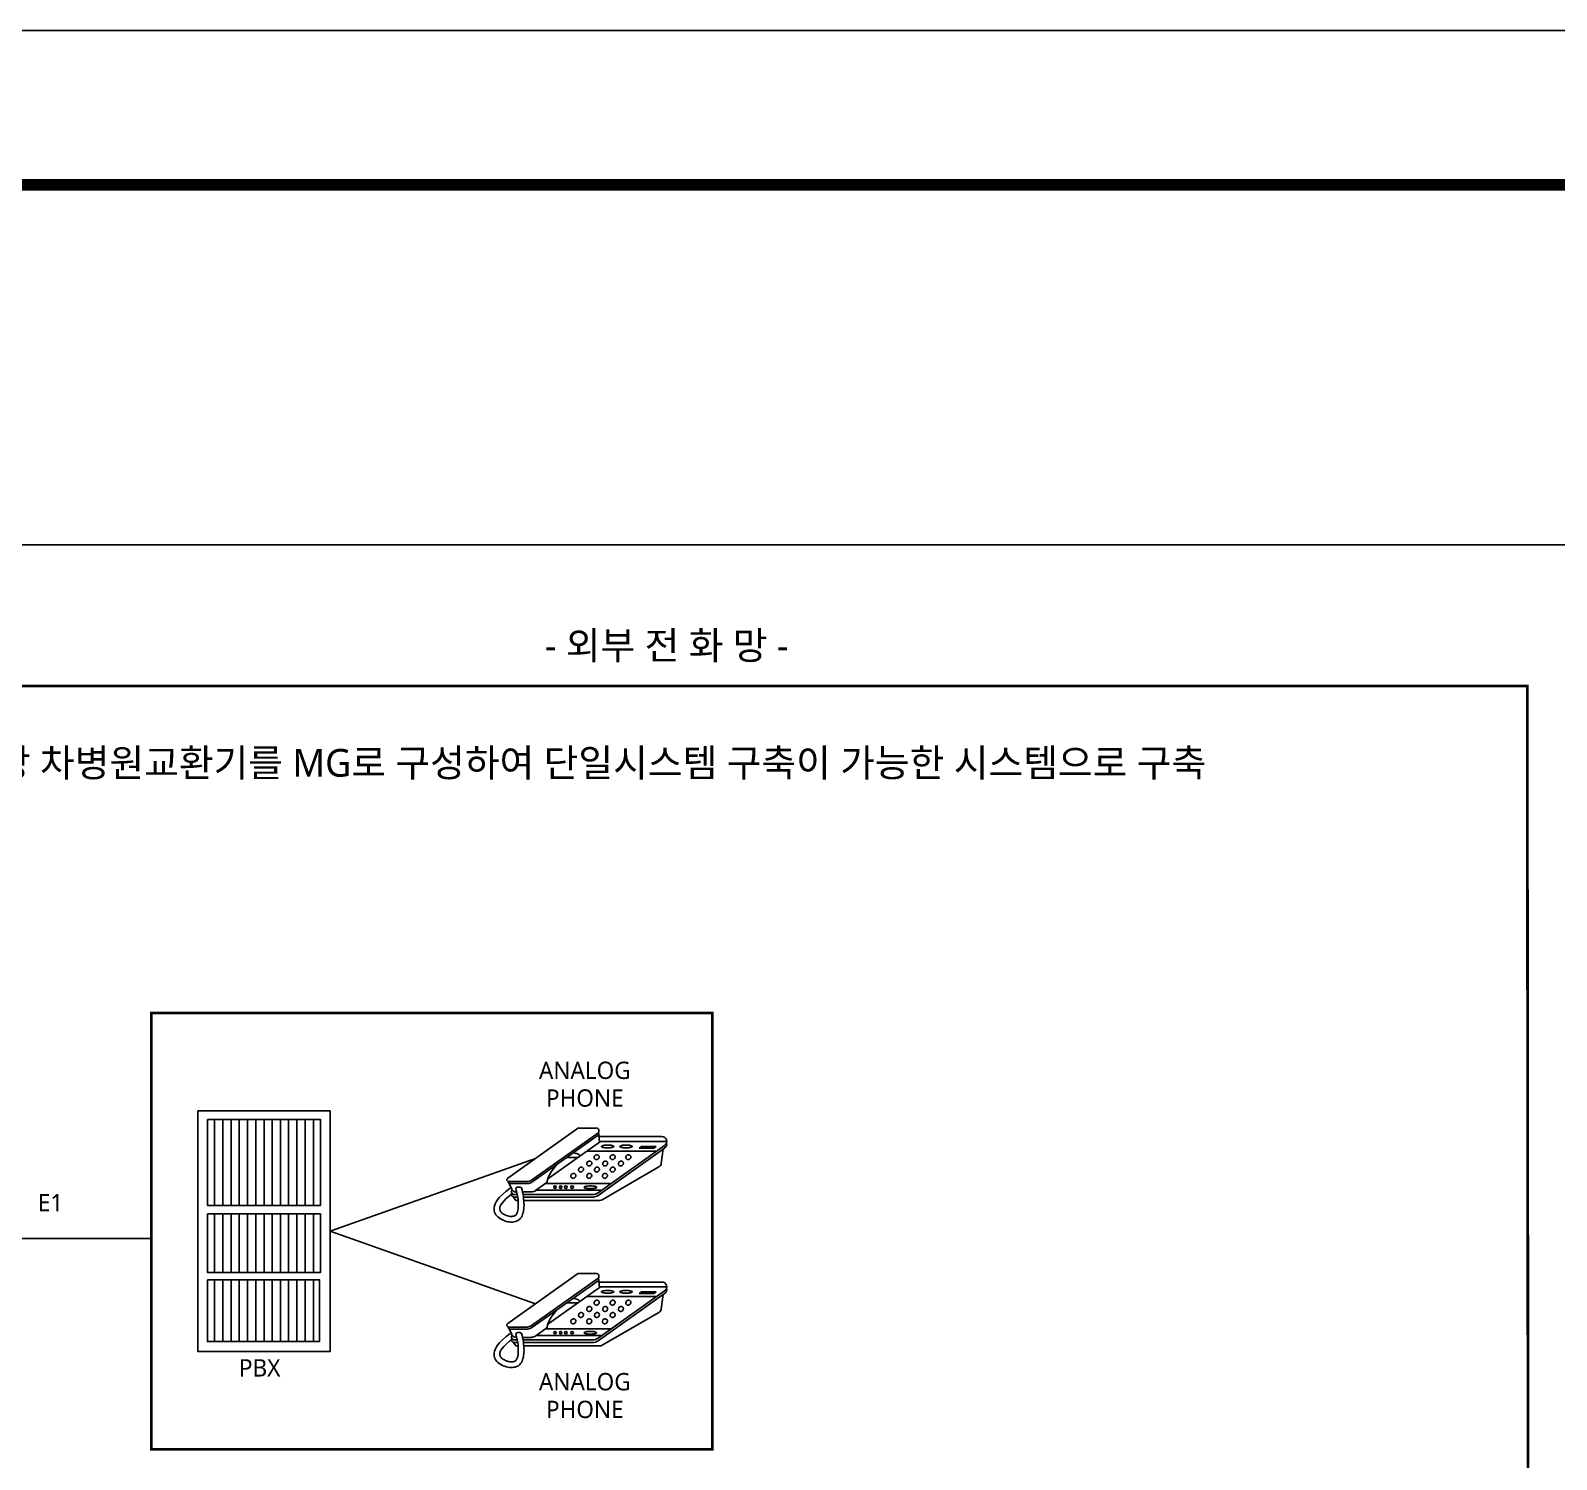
# Model space of a CAD drawing. Header units: millimetres. Extents: x 841 to 1682, y 0 to 594.
# Drawn here: x 1344 to 1541.6, y 409 to 594 of the extents above; entities that cross this region are included whole.
import ezdxf
from ezdxf.enums import TextEntityAlignment as Align

# ---------------------------------------------------------------- set-up
doc = ezdxf.new("R2010")
doc.units = ezdxf.units.MM
doc.linetypes.add('DA3', pattern=[3, 2, -1])
for name, color, linetype in [('001dmp-FORM', 7, 'Continuous'), ('A', 4, 'Continuous'), ('SOL3', 44, 'Continuous')]:
    doc.layers.add(name, color=color, linetype=linetype)
doc.styles.add('sukwoo', font='malgun.ttf')

# ---------------------------------------------------------------- blocks, each defined once
blk = doc.blocks.new('FORM_ELEC_SUKWOO$0$')
at = {"layer": '001dmp-FORM', "color": 30}
blk.add_lwpolyline([(161727, 114228), (0, 114228), (0, 0), (161727, 0)], close=True, dxfattribs=at)
at = {"layer": '001dmp-FORM', "const_width": 288}
blk.add_lwpolyline([(5769, 3846), (5769, 110382), (157881, 110382), (157881, 3846)], close=True, dxfattribs=at)
blk = doc.blocks.new('FORM_ELEC_SUKWOO')
at = {"layer": '001dmp-FORM'}
blk.add_blockref('FORM_ELEC_SUKWOO$0$', (12, -1), dxfattribs=at)

msp = doc.modelspace()

# ---------------------------------------------------------------- linework, layer by layer
at = {"layer": 'A'}
for p, q in [((1414.81, 451.81), (1405.78, 445.39)), ((1417.43, 451.2), (1408.87, 445.12)), ((1417.47, 450.94), (1408.92, 444.87)), ((1415.03, 451.88), (1417.21, 451.88)), ((1417.54, 451.32), (1417.67, 450.07)), ((1417.59, 450.77), (1425.74, 450.77)), ((1417.78, 450.15), (1410.97, 445.31)), ((1415.98, 448.87), (1425.04, 448.87)), ((1426.1, 449.63), (1417.47, 443.5)), ((1426.1, 449.29), (1417.47, 443.16)), ((1417.66, 450.15), (1426.37, 450.15)), ((1425.67, 447.3), (1425.92, 449.17)), ((1382.76, 438.52), (1409.36, 447.94)), ((1414.86, 448.08), (1413.44, 448.08)), ((1418.02, 442.58), (1425.36, 446.84)), ((1405.82, 444.96), (1406.29, 443.97)), ((1405.92, 444.94), (1408.29, 444.94)), ((1410.84, 444.82), (1409.43, 443.82)), ((1405.96, 444.68), (1408.34, 444.68)), ((1406.54, 442.94), (1406.83, 442.49)), ((1406.64, 443.26), (1407.01, 443.26)), ((1406.64, 442.93), (1407.07, 442.93)), ((1407.76, 443.26), (1416.75, 443.26)), ((1407.78, 443.61), (1408.85, 443.61)), ((1407.81, 442.93), (1416.75, 442.93)), ((1409.44, 443.83), (1417.85, 443.83)), ((1410.66, 444.69), (1419.08, 444.69)), ((1406.83, 442.49), (1407.13, 442.49)), ((1407.86, 442.49), (1417.7, 442.49)), ((1359.62, 437.58), (1333.11, 437.58)), ((1382.76, 438.52), (1409.36, 429.11)), ((1414.81, 432.98), (1405.78, 426.56)), ((1415.03, 433.05), (1417.21, 433.05)), ((1417.43, 432.37), (1408.87, 426.29)), ((1417.47, 432.11), (1408.92, 426.03)), ((1417.78, 431.32), (1410.97, 426.48)), ((1417.54, 432.49), (1417.67, 431.24)), ((1417.59, 431.93), (1425.74, 431.93)), ((1417.66, 431.32), (1426.37, 431.32)), ((1414.86, 429.24), (1413.44, 429.24)), ((1415.98, 430.04), (1425.04, 430.04)), ((1426.1, 430.79), (1417.47, 424.66)), ((1426.1, 430.46), (1417.47, 424.33)), ((1425.67, 428.46), (1425.92, 430.33)), ((1418.02, 423.74), (1425.36, 428.01)), ((1405.82, 426.13), (1406.29, 425.13)), ((1405.92, 426.1), (1408.29, 426.1)), ((1405.96, 425.85), (1408.34, 425.85)), ((1410.84, 425.99), (1409.43, 424.98)), ((1409.44, 424.99), (1417.85, 424.99)), ((1410.66, 425.86), (1419.08, 425.86)), ((1406.54, 424.11), (1406.83, 423.66)), ((1406.64, 424.43), (1407.01, 424.43)), ((1406.64, 424.1), (1407.07, 424.1)), ((1406.83, 423.66), (1407.13, 423.66)), ((1407.76, 424.43), (1416.75, 424.43)), ((1407.78, 424.77), (1408.85, 424.77)), ((1407.81, 424.1), (1416.75, 424.1)), ((1407.86, 423.66), (1417.7, 423.66))]:
    msp.add_line(p, q, dxfattribs=at)
at = {"layer": 'A', "color": 2}
for p, q in [((1423.11, 449.48), (1422.8, 449.26)), ((1422.8, 449.26), (1424.68, 449.26)), ((1423.11, 449.48), (1425, 449.48)), ((1425, 449.48), (1424.68, 449.26)), ((1423.11, 430.65), (1422.8, 430.43)), ((1422.8, 430.43), (1424.68, 430.43)), ((1423.11, 430.65), (1425, 430.65)), ((1425, 430.65), (1424.68, 430.43))]:
    msp.add_line(p, q, dxfattribs=at)
at = {"layer": 'A', "color": 6}
msp.add_lwpolyline([(888.9, 527.42), (1573.23, 527.42), (1573.23, 252.78), (888.9, 252.78)], close=True, dxfattribs=at)
at = {"layer": 'A'}
msp.add_lwpolyline([(1365.64, 454.12), (1382.76, 454.12), (1382.76, 422.93), (1365.64, 422.93)], close=True, dxfattribs=at)
at = {"layer": 'A', "color": 3}
for points in [[(1366.88, 452.96), (1381.53, 452.96), (1381.53, 441.85), (1366.88, 441.85)], [(1367.81, 452.96), (1367.81, 452.96), (1367.81, 441.85), (1367.81, 441.85)], [(1368.88, 452.96), (1368.88, 452.96), (1368.88, 441.85), (1368.88, 441.85)], [(1369.94, 452.96), (1369.94, 452.96), (1369.94, 441.85), (1369.94, 441.85)], [(1371.01, 452.96), (1371.01, 452.96), (1371.01, 441.85), (1371.01, 441.85)], [(1372.08, 452.96), (1372.08, 452.96), (1372.08, 441.85), (1372.08, 441.85)], [(1373.14, 452.96), (1373.14, 452.96), (1373.14, 441.85), (1373.14, 441.85)], [(1374.21, 452.96), (1374.21, 452.96), (1374.21, 441.85), (1374.21, 441.85)], [(1375.27, 452.96), (1375.27, 452.96), (1375.27, 441.85), (1375.27, 441.85)], [(1376.34, 452.96), (1376.34, 452.96), (1376.34, 441.85), (1376.34, 441.85)], [(1377.4, 452.96), (1377.4, 452.96), (1377.4, 441.85), (1377.4, 441.85)], [(1378.47, 452.96), (1378.47, 452.96), (1378.47, 441.85), (1378.47, 441.85)], [(1379.53, 452.96), (1379.53, 452.96), (1379.53, 441.85), (1379.53, 441.85)], [(1380.6, 452.96), (1380.6, 452.96), (1380.6, 441.85), (1380.6, 441.85)], [(1366.88, 440.76), (1381.53, 440.76), (1381.53, 433.17), (1366.88, 433.17)], [(1366.88, 432.23), (1381.39, 432.23), (1381.39, 424.23), (1366.88, 424.23)]]:
    msp.add_lwpolyline(points, close=True, dxfattribs=at)
at = {"layer": 'A', "color": 2}
for points in [[(1417.91, 449.49, 0.277694), (1417.94, 449.45, 0.067913), (1418.15, 449.37, 0.031363), (1418.39, 449.33, 0.022673), (1418.72, 449.32, 0.022673), (1419.04, 449.33, 0.031363), (1419.28, 449.37, 0.067913), (1419.49, 449.45, 0.277694), (1419.52, 449.49, 0.277694), (1419.49, 449.54, 0.067913), (1419.28, 449.62, 0.031363), (1419.04, 449.66, 0.022673), (1418.72, 449.67, 0.022673), (1418.39, 449.66, 0.031363), (1418.15, 449.62, 0.067913), (1417.94, 449.54, 0.277694)], [(1420.31, 449.49, 0.277694), (1420.34, 449.45, 0.067913), (1420.55, 449.37, 0.031363), (1420.78, 449.33, 0.022673), (1421.11, 449.32, 0.022673), (1421.44, 449.33, 0.031363), (1421.68, 449.37, 0.067913), (1421.88, 449.45, 0.277694), (1421.91, 449.49, 0.277694), (1421.88, 449.54, 0.067913), (1421.68, 449.62, 0.031363), (1421.44, 449.66, 0.022673), (1421.11, 449.67, 0.022673), (1420.78, 449.66, 0.031363), (1420.55, 449.62, 0.067913), (1420.34, 449.54, 0.277694)], [(1415.06, 446.72, 0.088963), (1414.98, 446.61, 0.094021), (1414.95, 446.49, 0.102186), (1414.96, 446.37, 0.108818), (1415.02, 446.27, 0.108818), (1415.11, 446.2, 0.102186), (1415.24, 446.18, 0.094021), (1415.36, 446.2, 0.088963), (1415.47, 446.27, 0.088963), (1415.55, 446.38, 0.094021), (1415.59, 446.5, 0.102186), (1415.58, 446.62, 0.108818), (1415.52, 446.73, 0.108818), (1415.42, 446.79, 0.102186), (1415.3, 446.82, 0.094021), (1415.18, 446.79, 0.088963)], [(1416.13, 447.5, 0.088963), (1416.05, 447.4, 0.094021), (1416.02, 447.28, 0.102186), (1416.03, 447.15, 0.108818), (1416.09, 447.05, 0.108818), (1416.19, 446.99, 0.102186), (1416.31, 446.96, 0.094021), (1416.43, 446.99, 0.088963), (1416.54, 447.06, 0.088963), (1416.63, 447.16, 0.094021), (1416.66, 447.29, 0.102186), (1416.65, 447.41, 0.108818), (1416.59, 447.51, 0.108818), (1416.49, 447.58, 0.102186), (1416.37, 447.6, 0.094021), (1416.25, 447.58, 0.088963)], [(1417.1, 448.33, 0.088963), (1417.02, 448.22, 0.094021), (1416.98, 448.1, 0.102186), (1416.99, 447.97, 0.108818), (1417.05, 447.87, 0.108818), (1417.15, 447.81, 0.102186), (1417.27, 447.78, 0.094021), (1417.39, 447.81, 0.088963), (1417.51, 447.88, 0.088963), (1417.59, 447.98, 0.094021), (1417.62, 448.11, 0.102186), (1417.61, 448.23, 0.108818), (1417.55, 448.33, 0.108818), (1417.46, 448.4, 0.102186), (1417.33, 448.42, 0.094021), (1417.21, 448.4, 0.088963)], [(1417.13, 446.72, 0.088963), (1417.05, 446.61, 0.094021), (1417.01, 446.49, 0.102186), (1417.02, 446.37, 0.108818), (1417.08, 446.27, 0.108818), (1417.18, 446.2, 0.102186), (1417.3, 446.18, 0.094021), (1417.42, 446.2, 0.088963), (1417.54, 446.27, 0.088963), (1417.62, 446.38, 0.094021), (1417.65, 446.5, 0.102186), (1417.64, 446.62, 0.108818), (1417.58, 446.73, 0.108818), (1417.49, 446.79, 0.102186), (1417.36, 446.82, 0.094021), (1417.24, 446.79, 0.088963)], [(1418.2, 447.5, 0.088963), (1418.12, 447.4, 0.094021), (1418.08, 447.28, 0.102186), (1418.09, 447.15, 0.108818), (1418.15, 447.05, 0.108818), (1418.25, 446.99, 0.102186), (1418.37, 446.96, 0.094021), (1418.49, 446.99, 0.088963), (1418.61, 447.06, 0.088963), (1418.69, 447.16, 0.094021), (1418.72, 447.29, 0.102186), (1418.71, 447.41, 0.108818), (1418.65, 447.51, 0.108818), (1418.56, 447.58, 0.102186), (1418.43, 447.6, 0.094021), (1418.31, 447.58, 0.088963)], [(1419.16, 448.33, 0.088963), (1419.08, 448.22, 0.094021), (1419.04, 448.1, 0.102186), (1419.06, 447.97, 0.108818), (1419.12, 447.87, 0.108818), (1419.21, 447.81, 0.102186), (1419.33, 447.78, 0.094021), (1419.46, 447.81, 0.088963), (1419.57, 447.88, 0.088963), (1419.65, 447.98, 0.094021), (1419.69, 448.11, 0.102186), (1419.67, 448.23, 0.108818), (1419.62, 448.33, 0.108818), (1419.52, 448.4, 0.102186), (1419.4, 448.42, 0.094021), (1419.27, 448.4, 0.088963)], [(1419.16, 446.72, 0.088963), (1419.08, 446.61, 0.094021), (1419.04, 446.49, 0.102186), (1419.06, 446.37, 0.108818), (1419.12, 446.27, 0.108818), (1419.21, 446.2, 0.102186), (1419.33, 446.18, 0.094021), (1419.46, 446.2, 0.088963), (1419.57, 446.27, 0.088963), (1419.65, 446.38, 0.094021), (1419.69, 446.5, 0.102186), (1419.67, 446.62, 0.108818), (1419.62, 446.73, 0.108818), (1419.52, 446.79, 0.102186), (1419.4, 446.82, 0.094021), (1419.27, 446.79, 0.088963)], [(1420.23, 447.5, 0.088963), (1420.15, 447.4, 0.094021), (1420.11, 447.28, 0.102186), (1420.13, 447.15, 0.108818), (1420.19, 447.05, 0.108818), (1420.28, 446.99, 0.102186), (1420.4, 446.96, 0.094021), (1420.53, 446.99, 0.088963), (1420.64, 447.06, 0.088963), (1420.72, 447.16, 0.094021), (1420.76, 447.29, 0.102186), (1420.74, 447.41, 0.108818), (1420.69, 447.51, 0.108818), (1420.59, 447.58, 0.102186), (1420.47, 447.6, 0.094021), (1420.34, 447.58, 0.088963)], [(1421.19, 448.33, 0.088963), (1421.11, 448.22, 0.094021), (1421.08, 448.1, 0.102186), (1421.09, 447.97, 0.108818), (1421.15, 447.87, 0.108818), (1421.25, 447.81, 0.102186), (1421.37, 447.78, 0.094021), (1421.49, 447.81, 0.088963), (1421.6, 447.88, 0.088963), (1421.69, 447.98, 0.094021), (1421.72, 448.11, 0.102186), (1421.71, 448.23, 0.108818), (1421.65, 448.33, 0.108818), (1421.55, 448.4, 0.102186), (1421.43, 448.42, 0.094021), (1421.31, 448.4, 0.088963)], [(1414.06, 445.9, 0.088963), (1413.98, 445.79, 0.094021), (1413.95, 445.67, 0.102186), (1413.96, 445.55, 0.108818), (1414.02, 445.45, 0.108818), (1414.12, 445.38, 0.102186), (1414.24, 445.36, 0.094021), (1414.36, 445.38, 0.088963), (1414.47, 445.45, 0.088963), (1414.56, 445.56, 0.094021), (1414.59, 445.68, 0.102186), (1414.58, 445.8, 0.108818), (1414.52, 445.91, 0.108818), (1414.42, 445.97, 0.102186), (1414.3, 446, 0.094021), (1414.18, 445.97, 0.088963)], [(1416.13, 445.9, 0.088963), (1416.05, 445.79, 0.094021), (1416.01, 445.67, 0.102186), (1416.02, 445.55, 0.108818), (1416.08, 445.45, 0.108818), (1416.18, 445.38, 0.102186), (1416.3, 445.36, 0.094021), (1416.42, 445.38, 0.088963), (1416.54, 445.45, 0.088963), (1416.62, 445.56, 0.094021), (1416.65, 445.68, 0.102186), (1416.64, 445.8, 0.108818), (1416.58, 445.91, 0.108818), (1416.49, 445.97, 0.102186), (1416.36, 446, 0.094021), (1416.24, 445.97, 0.088963)], [(1418.16, 445.9, 0.088963), (1418.08, 445.79, 0.094021), (1418.04, 445.67, 0.102186), (1418.06, 445.55, 0.108818), (1418.12, 445.45, 0.108818), (1418.21, 445.38, 0.102186), (1418.33, 445.36, 0.094021), (1418.46, 445.38, 0.088963), (1418.57, 445.45, 0.088963), (1418.65, 445.56, 0.094021), (1418.69, 445.68, 0.102186), (1418.68, 445.8, 0.108818), (1418.62, 445.91, 0.108818), (1418.52, 445.97, 0.102186), (1418.4, 446, 0.094021), (1418.27, 445.97, 0.088963)], [(1415.68, 444.2, 0.277694), (1415.71, 444.15, 0.067913), (1415.92, 444.08, 0.031363), (1416.15, 444.04, 0.022673), (1416.48, 444.03, 0.022673), (1416.81, 444.04, 0.031363), (1417.05, 444.08, 0.067913), (1417.26, 444.15, 0.277694), (1417.28, 444.2, 0.277694), (1417.26, 444.25, 0.067913), (1417.05, 444.33, 0.031363), (1416.81, 444.36, 0.022673), (1416.48, 444.38, 0.022673), (1416.15, 444.36, 0.031363), (1415.92, 444.33, 0.067913), (1415.71, 444.25, 0.277694)], [(1417.1, 429.49, 0.088963), (1417.02, 429.39, 0.094021), (1416.98, 429.26, 0.102186), (1416.99, 429.14, 0.108818), (1417.05, 429.04, 0.108818), (1417.15, 428.97, 0.102186), (1417.27, 428.95, 0.094021), (1417.39, 428.97, 0.088963), (1417.51, 429.04, 0.088963), (1417.59, 429.15, 0.094021), (1417.62, 429.27, 0.102186), (1417.61, 429.4, 0.108818), (1417.55, 429.5, 0.108818), (1417.46, 429.56, 0.102186), (1417.33, 429.59, 0.094021), (1417.21, 429.56, 0.088963)], [(1417.91, 430.66, 0.277694), (1417.94, 430.61, 0.067913), (1418.15, 430.54, 0.031363), (1418.39, 430.5, 0.022673), (1418.72, 430.49, 0.022673), (1419.04, 430.5, 0.031363), (1419.28, 430.54, 0.067913), (1419.49, 430.61, 0.277694), (1419.52, 430.66, 0.277694), (1419.49, 430.71, 0.067913), (1419.28, 430.78, 0.031363), (1419.04, 430.82, 0.022673), (1418.72, 430.84, 0.022673), (1418.39, 430.82, 0.031363), (1418.15, 430.78, 0.067913), (1417.94, 430.71, 0.277694)], [(1419.16, 429.49, 0.088963), (1419.08, 429.39, 0.094021), (1419.04, 429.26, 0.102186), (1419.06, 429.14, 0.108818), (1419.12, 429.04, 0.108818), (1419.21, 428.97, 0.102186), (1419.33, 428.95, 0.094021), (1419.46, 428.97, 0.088963), (1419.57, 429.04, 0.088963), (1419.65, 429.15, 0.094021), (1419.69, 429.27, 0.102186), (1419.67, 429.4, 0.108818), (1419.62, 429.5, 0.108818), (1419.52, 429.56, 0.102186), (1419.4, 429.59, 0.094021), (1419.27, 429.56, 0.088963)], [(1420.31, 430.66, 0.277694), (1420.34, 430.61, 0.067913), (1420.55, 430.54, 0.031363), (1420.78, 430.5, 0.022673), (1421.11, 430.49, 0.022673), (1421.44, 430.5, 0.031363), (1421.68, 430.54, 0.067913), (1421.88, 430.61, 0.277694), (1421.91, 430.66, 0.277694), (1421.88, 430.71, 0.067913), (1421.68, 430.78, 0.031363), (1421.44, 430.82, 0.022673), (1421.11, 430.84, 0.022673), (1420.78, 430.82, 0.031363), (1420.55, 430.78, 0.067913), (1420.34, 430.71, 0.277694)], [(1421.19, 429.49, 0.088963), (1421.11, 429.39, 0.094021), (1421.08, 429.26, 0.102186), (1421.09, 429.14, 0.108818), (1421.15, 429.04, 0.108818), (1421.25, 428.97, 0.102186), (1421.37, 428.95, 0.094021), (1421.49, 428.97, 0.088963), (1421.6, 429.04, 0.088963), (1421.69, 429.15, 0.094021), (1421.72, 429.27, 0.102186), (1421.71, 429.4, 0.108818), (1421.65, 429.5, 0.108818), (1421.55, 429.56, 0.102186), (1421.43, 429.59, 0.094021), (1421.31, 429.56, 0.088963)], [(1414.06, 427.07, 0.088963), (1413.98, 426.96, 0.094021), (1413.95, 426.84, 0.102186), (1413.96, 426.71, 0.108818), (1414.02, 426.61, 0.108818), (1414.12, 426.55, 0.102186), (1414.24, 426.52, 0.094021), (1414.36, 426.55, 0.088963), (1414.47, 426.62, 0.088963), (1414.56, 426.73, 0.094021), (1414.59, 426.85, 0.102186), (1414.58, 426.97, 0.108818), (1414.52, 427.07, 0.108818), (1414.42, 427.14, 0.102186), (1414.3, 427.16, 0.094021), (1414.18, 427.14, 0.088963)], [(1415.06, 427.89, 0.088963), (1414.98, 427.78, 0.094021), (1414.95, 427.66, 0.102186), (1414.96, 427.54, 0.108818), (1415.02, 427.43, 0.108818), (1415.11, 427.37, 0.102186), (1415.24, 427.34, 0.094021), (1415.36, 427.37, 0.088963), (1415.47, 427.44, 0.088963), (1415.55, 427.55, 0.094021), (1415.59, 427.67, 0.102186), (1415.58, 427.79, 0.108818), (1415.52, 427.89, 0.108818), (1415.42, 427.96, 0.102186), (1415.3, 427.98, 0.094021), (1415.18, 427.96, 0.088963)], [(1416.13, 427.07, 0.088963), (1416.05, 426.96, 0.094021), (1416.01, 426.84, 0.102186), (1416.02, 426.71, 0.108818), (1416.08, 426.61, 0.108818), (1416.18, 426.55, 0.102186), (1416.3, 426.52, 0.094021), (1416.42, 426.55, 0.088963), (1416.54, 426.62, 0.088963), (1416.62, 426.73, 0.094021), (1416.65, 426.85, 0.102186), (1416.64, 426.97, 0.108818), (1416.58, 427.07, 0.108818), (1416.49, 427.14, 0.102186), (1416.36, 427.16, 0.094021), (1416.24, 427.14, 0.088963)], [(1416.13, 428.67, 0.088963), (1416.05, 428.56, 0.094021), (1416.02, 428.44, 0.102186), (1416.03, 428.32, 0.108818), (1416.09, 428.22, 0.108818), (1416.19, 428.15, 0.102186), (1416.31, 428.13, 0.094021), (1416.43, 428.15, 0.088963), (1416.54, 428.22, 0.088963), (1416.63, 428.33, 0.094021), (1416.66, 428.45, 0.102186), (1416.65, 428.58, 0.108818), (1416.59, 428.68, 0.108818), (1416.49, 428.74, 0.102186), (1416.37, 428.77, 0.094021), (1416.25, 428.74, 0.088963)], [(1417.13, 427.89, 0.088963), (1417.05, 427.78, 0.094021), (1417.01, 427.66, 0.102186), (1417.02, 427.54, 0.108818), (1417.08, 427.43, 0.108818), (1417.18, 427.37, 0.102186), (1417.3, 427.34, 0.094021), (1417.42, 427.37, 0.088963), (1417.54, 427.44, 0.088963), (1417.62, 427.55, 0.094021), (1417.65, 427.67, 0.102186), (1417.64, 427.79, 0.108818), (1417.58, 427.89, 0.108818), (1417.49, 427.96, 0.102186), (1417.36, 427.98, 0.094021), (1417.24, 427.96, 0.088963)], [(1418.16, 427.07, 0.088963), (1418.08, 426.96, 0.094021), (1418.04, 426.84, 0.102186), (1418.06, 426.71, 0.108818), (1418.12, 426.61, 0.108818), (1418.21, 426.55, 0.102186), (1418.33, 426.52, 0.094021), (1418.46, 426.55, 0.088963), (1418.57, 426.62, 0.088963), (1418.65, 426.73, 0.094021), (1418.69, 426.85, 0.102186), (1418.68, 426.97, 0.108818), (1418.62, 427.07, 0.108818), (1418.52, 427.14, 0.102186), (1418.4, 427.16, 0.094021), (1418.27, 427.14, 0.088963)], [(1418.2, 428.67, 0.088963), (1418.12, 428.56, 0.094021), (1418.08, 428.44, 0.102186), (1418.09, 428.32, 0.108818), (1418.15, 428.22, 0.108818), (1418.25, 428.15, 0.102186), (1418.37, 428.13, 0.094021), (1418.49, 428.15, 0.088963), (1418.61, 428.22, 0.088963), (1418.69, 428.33, 0.094021), (1418.72, 428.45, 0.102186), (1418.71, 428.58, 0.108818), (1418.65, 428.68, 0.108818), (1418.56, 428.74, 0.102186), (1418.43, 428.77, 0.094021), (1418.31, 428.74, 0.088963)], [(1419.16, 427.89, 0.088963), (1419.08, 427.78, 0.094021), (1419.04, 427.66, 0.102186), (1419.06, 427.54, 0.108818), (1419.12, 427.43, 0.108818), (1419.21, 427.37, 0.102186), (1419.33, 427.34, 0.094021), (1419.46, 427.37, 0.088963), (1419.57, 427.44, 0.088963), (1419.65, 427.55, 0.094021), (1419.69, 427.67, 0.102186), (1419.67, 427.79, 0.108818), (1419.62, 427.89, 0.108818), (1419.52, 427.96, 0.102186), (1419.4, 427.98, 0.094021), (1419.27, 427.96, 0.088963)], [(1420.23, 428.67, 0.088963), (1420.15, 428.56, 0.094021), (1420.11, 428.44, 0.102186), (1420.13, 428.32, 0.108818), (1420.19, 428.22, 0.108818), (1420.28, 428.15, 0.102186), (1420.4, 428.13, 0.094021), (1420.53, 428.15, 0.088963), (1420.64, 428.22, 0.088963), (1420.72, 428.33, 0.094021), (1420.76, 428.45, 0.102186), (1420.74, 428.58, 0.108818), (1420.69, 428.68, 0.108818), (1420.59, 428.74, 0.102186), (1420.47, 428.77, 0.094021), (1420.34, 428.74, 0.088963)], [(1415.68, 425.37, 0.277694), (1415.71, 425.32, 0.067913), (1415.92, 425.24, 0.031363), (1416.15, 425.21, 0.022673), (1416.48, 425.19, 0.022673), (1416.81, 425.21, 0.031363), (1417.05, 425.24, 0.067913), (1417.26, 425.32, 0.277694), (1417.28, 425.37, 0.277694), (1417.26, 425.42, 0.067913), (1417.05, 425.49, 0.031363), (1416.81, 425.53, 0.022673), (1416.48, 425.54, 0.022673), (1416.15, 425.53, 0.031363), (1415.92, 425.49, 0.067913), (1415.71, 425.42, 0.277694)]]:
    msp.add_lwpolyline(points, format="xyb", close=True, dxfattribs=at)
at = {"layer": 'A'}
for points in [[(1410.84, 444.82), (1411.01, 445.47), (1411.17, 445.83), (1411.39, 446.2), (1411.65, 446.57), (1411.95, 446.94), (1412.13, 447.15)], [(1414.26, 448.66), (1414.44, 448.63), (1414.59, 448.59), (1414.71, 448.56), (1414.82, 448.52), (1414.9, 448.48), (1414.97, 448.43), (1415.03, 448.39), (1415.08, 448.34), (1415.12, 448.3), (1415.14, 448.28)], [(1406.11, 444.1), (1405.54, 443.66), (1405.08, 443.26), (1404.72, 442.91), (1404.45, 442.59), (1404.26, 442.3), (1404.13, 442.04), (1404.05, 441.8), (1404.02, 441.57), (1404.01, 441.37), (1404.03, 441.17), (1404.08, 440.98), (1404.15, 440.81), (1404.25, 440.65), (1404.36, 440.5), (1404.5, 440.36), (1404.65, 440.23), (1404.82, 440.12), (1405, 440.02), (1405.19, 439.93), (1405.39, 439.85), (1405.59, 439.79), (1405.8, 439.74), (1406, 439.71), (1406.2, 439.7), (1406.39, 439.7), (1406.58, 439.72), (1406.75, 439.76), (1406.92, 439.81), (1407.07, 439.89), (1407.21, 439.98), (1407.33, 440.08), (1407.45, 440.21), (1407.54, 440.34), (1407.63, 440.5), (1407.7, 440.67), (1407.75, 440.85), (1407.8, 441.04), (1407.83, 441.25), (1407.86, 441.46), (1407.88, 441.68), (1407.89, 441.91), (1407.88, 442.15), (1407.87, 442.42), (1407.84, 442.71), (1407.8, 443.04), (1407.73, 443.41), (1407.64, 443.83), (1407.57, 444.12)], [(1406.27, 443.3), (1406.01, 443.09), (1405.58, 442.73), (1405.26, 442.41), (1405.04, 442.14), (1404.9, 441.93), (1404.81, 441.76), (1404.77, 441.62), (1404.75, 441.5), (1404.74, 441.4), (1404.76, 441.3), (1404.78, 441.22), (1404.81, 441.14), (1404.85, 441.06), (1404.92, 440.98), (1404.99, 440.9), (1405.09, 440.82), (1405.21, 440.74), (1405.34, 440.67), (1405.48, 440.6), (1405.63, 440.55), (1405.78, 440.5), (1405.94, 440.46), (1406.08, 440.44), (1406.22, 440.43), (1406.35, 440.43), (1406.46, 440.45), (1406.56, 440.47), (1406.64, 440.5), (1406.71, 440.53), (1406.77, 440.57), (1406.83, 440.61), (1406.87, 440.66), (1406.92, 440.73), (1406.96, 440.81), (1407.01, 440.92), (1407.04, 441.04), (1407.08, 441.19), (1407.11, 441.35), (1407.13, 441.53), (1407.14, 441.73), (1407.15, 441.92), (1407.15, 442.13), (1407.14, 442.36), (1407.11, 442.62), (1407.07, 442.92), (1407.01, 443.27), (1406.92, 443.67), (1406.83, 444.09)], [(1414.26, 429.82), (1414.44, 429.79), (1414.59, 429.76), (1414.71, 429.72), (1414.82, 429.68), (1414.9, 429.64), (1414.97, 429.6), (1415.03, 429.55), (1415.08, 429.51), (1415.12, 429.47), (1415.14, 429.44)], [(1410.84, 425.99), (1411.01, 426.64), (1411.17, 427), (1411.39, 427.37), (1411.65, 427.74), (1411.95, 428.1), (1412.13, 428.32)], [(1406.11, 425.27), (1405.54, 424.83), (1405.08, 424.43), (1404.72, 424.07), (1404.45, 423.75), (1404.26, 423.47), (1404.13, 423.2), (1404.05, 422.96), (1404.02, 422.74), (1404.01, 422.53), (1404.03, 422.33), (1404.08, 422.15), (1404.15, 421.98), (1404.25, 421.81), (1404.36, 421.66), (1404.5, 421.53), (1404.65, 421.4), (1404.82, 421.29), (1405, 421.18), (1405.19, 421.09), (1405.39, 421.02), (1405.59, 420.95), (1405.8, 420.91), (1406, 420.88), (1406.2, 420.86), (1406.39, 420.87), (1406.58, 420.89), (1406.75, 420.93), (1406.92, 420.98), (1407.07, 421.05), (1407.21, 421.14), (1407.33, 421.25), (1407.45, 421.37), (1407.54, 421.51), (1407.63, 421.67), (1407.7, 421.84), (1407.75, 422.02), (1407.8, 422.21), (1407.83, 422.41), (1407.86, 422.63), (1407.88, 422.85), (1407.89, 423.08), (1407.88, 423.32), (1407.87, 423.58), (1407.84, 423.87), (1407.8, 424.2), (1407.73, 424.58), (1407.64, 425), (1407.57, 425.28)], [(1406.27, 424.46), (1406.01, 424.26), (1405.58, 423.89), (1405.26, 423.58), (1405.04, 423.31), (1404.9, 423.1), (1404.81, 422.93), (1404.77, 422.79), (1404.75, 422.67), (1404.74, 422.56), (1404.76, 422.47), (1404.78, 422.38), (1404.81, 422.3), (1404.85, 422.23), (1404.92, 422.15), (1404.99, 422.07), (1405.09, 421.99), (1405.21, 421.91), (1405.34, 421.84), (1405.48, 421.77), (1405.63, 421.71), (1405.78, 421.66), (1405.94, 421.63), (1406.08, 421.61), (1406.22, 421.6), (1406.35, 421.6), (1406.46, 421.61), (1406.56, 421.63), (1406.64, 421.66), (1406.71, 421.7), (1406.77, 421.74), (1406.83, 421.78), (1406.87, 421.83), (1406.92, 421.89), (1406.96, 421.98), (1407.01, 422.08), (1407.04, 422.21), (1407.08, 422.36), (1407.11, 422.52), (1407.13, 422.7), (1407.14, 422.89), (1407.15, 423.09), (1407.15, 423.3), (1407.14, 423.53), (1407.11, 423.79), (1407.07, 424.09), (1407.01, 424.44), (1406.92, 424.84), (1406.83, 425.25)]]:
    msp.add_lwpolyline(points, dxfattribs=at)
for points in [[(1407.59, 444.06, 0.042339), (1407.59, 444.07, 0.19731), (1407.57, 444.12, 0.098942), (1407.48, 444.18, 0.056333), (1407.36, 444.22, 0.043023), (1407.21, 444.23, 0.043023), (1407.05, 444.22, 0.056333), (1406.94, 444.18, 0.098942), (1406.85, 444.12, 0.19731), (1406.82, 444.07, 0.19731)], [(1407.59, 425.22, 0.042339), (1407.59, 425.24, 0.19731), (1407.57, 425.29, 0.098942), (1407.48, 425.35, 0.056333), (1407.36, 425.38, 0.043023), (1407.21, 425.4, 0.043023), (1407.05, 425.38, 0.056333), (1406.94, 425.35, 0.098942), (1406.85, 425.29, 0.19731), (1406.82, 425.24, 0.19731)]]:
    msp.add_lwpolyline(points, format="xyb", dxfattribs=at)
at = {"layer": 'A', "color": 3}
for points in [[(1367.81, 440.76), (1367.81, 433.17)], [(1368.88, 440.76), (1368.88, 433.17)], [(1369.94, 440.76), (1369.94, 433.17)], [(1371.01, 440.76), (1371.01, 433.17)], [(1372.08, 440.76), (1372.08, 433.17)], [(1373.14, 440.76), (1373.14, 433.17)], [(1374.21, 440.76), (1374.21, 433.17)], [(1375.27, 440.76), (1375.27, 433.17)], [(1376.34, 440.76), (1376.34, 433.17)], [(1377.4, 440.76), (1377.4, 433.17)], [(1378.47, 440.76), (1378.47, 433.17)], [(1379.53, 440.76), (1379.53, 433.17)], [(1380.6, 440.76), (1380.6, 433.17)], [(1367.81, 432.23), (1367.81, 424.23)], [(1368.88, 432.23), (1368.88, 424.23)], [(1369.94, 432.23), (1369.94, 424.23)], [(1371.01, 432.23), (1371.01, 424.23)], [(1372.08, 432.23), (1372.08, 424.23)], [(1373.14, 432.23), (1373.14, 424.23)], [(1374.21, 432.23), (1374.21, 424.23)], [(1375.27, 432.23), (1375.27, 424.23)], [(1376.34, 432.23), (1376.34, 424.23)], [(1377.4, 432.23), (1377.4, 424.23)], [(1378.47, 432.23), (1378.47, 424.23)], [(1379.53, 432.23), (1379.53, 424.23)], [(1380.6, 432.23), (1380.6, 424.23)]]:
    msp.add_lwpolyline(points, dxfattribs=at)
at = {"layer": 'A', "color": 2}
for centre in [(1411.9, 444.22), (1412.63, 444.22), (1413.3, 444.22), (1414.13, 444.22), (1411.9, 425.38), (1412.63, 425.38), (1413.3, 425.38), (1414.13, 425.38)]:
    msp.add_circle(centre, 0.167, dxfattribs=at)
at = {"layer": 'A'}
for centre, radius, start, end in [((1415.03, 451.51), 0.376, 90, 125.3936), ((1417.21, 451.51), 0.376, 305.3936, 90), ((1417.25, 451.25), 0.376, 305.3936, 311.059), ((1425.74, 450.14), 0.627, 305.3936, 90), ((1425.74, 449.81), 0.627, 305.3936, 15.4721), ((1425.05, 447.38), 0.627, 300.1433, 352.2297), ((1405.92, 445.19), 0.251, 125.3936, 270), ((1408.29, 445.94), 1, 270, 305.3936), ((1408.34, 445.68), 1, 270, 305.3936), ((1406.64, 443.64), 0.376, 142.6657, 270), ((1406.64, 443.31), 0.376, 153.6012, 270), ((1406.85, 444.23), 0.627, 205.3611, 270), ((1408.85, 444.61), 1, 270, 305.3936), ((1416.75, 444.52), 1.25, 270, 305.3936), ((1416.75, 444.18), 1.25, 270, 305.3936), ((1417.7, 443.12), 0.627, 270, 300.1433), ((1415.03, 432.67), 0.376, 90, 125.3936), ((1417.21, 432.67), 0.376, 305.3936, 90), ((1417.25, 432.41), 0.376, 305.3936, 311.059), ((1425.74, 431.31), 0.627, 305.3936, 90), ((1425.74, 430.97), 0.627, 305.3936, 15.4721), ((1425.05, 428.55), 0.627, 300.1433, 352.2297), ((1405.92, 426.35), 0.251, 125.3936, 270), ((1406.64, 424.81), 0.376, 142.6657, 270), ((1406.85, 425.4), 0.627, 205.3611, 270), ((1408.29, 427.11), 1, 270, 305.3936), ((1408.34, 426.85), 1, 270, 305.3936), ((1408.85, 425.78), 1, 270, 305.3936), ((1406.64, 424.47), 0.376, 153.6012, 270), ((1416.75, 425.68), 1.25, 270, 305.3936), ((1416.75, 425.35), 1.25, 270, 305.3936), ((1417.7, 424.28), 0.627, 270, 300.1433)]:
    msp.add_arc(centre, radius, start, end, dxfattribs=at)
at = {"layer": 'SOL3', "linetype": 'DA3', "const_width": 0.358}
for points in [[(1307.54, 509.12), (1537.83, 509.12), (1538.06, 271.16), (1307.54, 271.16)], [(1432.28, 466.77), (1359.62, 466.77), (1359.62, 410.27), (1432.28, 410.27)]]:
    msp.add_lwpolyline(points, close=True, dxfattribs=at)

# ---------------------------------------------------------------- block references
at = {"color": 4, "xscale": 0.005200107336338875, "yscale": 0.005200107336338875, "zscale": 0.005200107336338875}
msp.add_blockref('FORM_ELEC_SUKWOO', (840.94, 0.01), dxfattribs=at)

# ---------------------------------------------------------------- texts
at = {"layer": 'A', "style": 'sukwoo'}
for s, height, p in [('- 외부 전 화 망 -', 3.584, (1426.36, 514.37)), ('- 향후 분당 차병원교환기를 MG로 구성하여 단일시스템 구축이 가능한 시스템으로 구축', 3.584, (1409.15, 499.17)), ('ANALOG', 2.24, (1415.76, 459.35)), ('PHONE', 2.24, (1415.76, 455.76)), ('E1', 2.24, (1346.55, 442.2)), ('PBX', 2.24, (1373.65, 420.82)), ('ANALOG', 2.24, (1415.76, 419.03)), ('PHONE', 2.24, (1415.76, 415.44))]:
    msp.add_text(s, height=height, dxfattribs=at).set_placement(p, align=Align.MIDDLE_CENTER)

doc.saveas('drawing.dxf')
